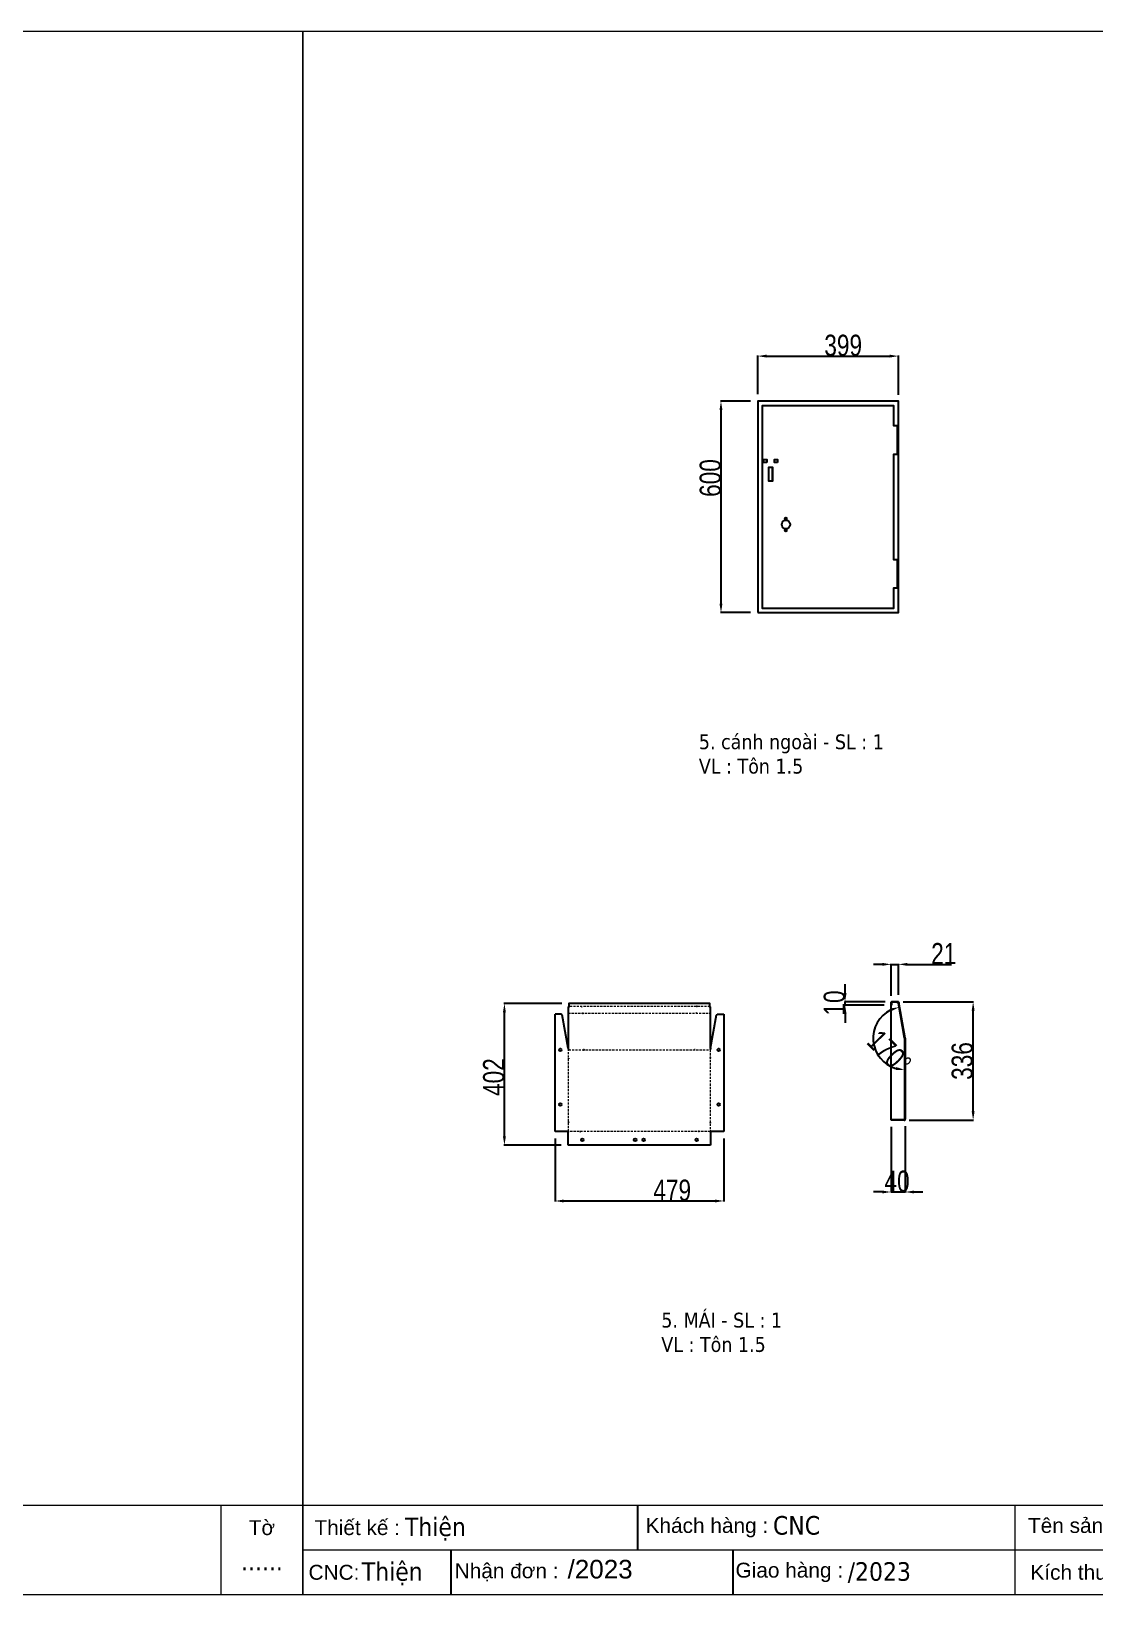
# Model space of a CAD drawing. Header units: inches. Extents: x 21 to 136330, y 8 to 58290.
# Drawn here: x 13712 to 16728, y 14680 to 19116 of the extents above; entities that cross this region are included whole.
import ezdxf
from ezdxf.enums import TextEntityAlignment as Align

# ---------------------------------------------------------------- set-up
doc = ezdxf.new("R2010")
doc.units = ezdxf.units.IN
doc.header["$MEASUREMENT"] = 0
doc.linetypes.add('HIDDEN', pattern=[9.525, 6.35, -3.175])
for name, color, linetype in [('0 KHUNG KT01', 7, 'Continuous'), ('@.0.DM. NÉT CHÍNH', 7, 'Continuous'), ('@.DM. NÉT CHÍNH', 7, 'Continuous'), ('@.DM. ĐIỂM DẤU', 1, 'Continuous')]:
    doc.layers.add(name, color=color, linetype=linetype)
doc.layers.add('0 TĂNG CỨNG', color=7, linetype='Continuous', lineweight=15)
doc.layers.add('@.0.DM. NÉT ĐỨT', color=8, linetype='HIDDEN', lineweight=9)
doc.layers.add('@.DM. KÍCH THƯỚC', color=8, linetype='Continuous', transparency=0.2)
doc.layers.add('@.DM. KÍCH THƯỚC @ 1', color=8, linetype='Continuous', transparency=0.2)
doc.styles.add('ARIAL', font='arial.ttf')
doc.styles.add('Note Text (ISO)', font='tahoma.ttf')
doc.styles.add('roman', font='roman.shx', dxfattribs={"width": 0.8})
doc.styles.add('Tahoma (Input Text)', font='tahoma.ttf')
doc.dimstyles.new('Kích thước Duy Mạnh', dxfattribs={"dimtxt": 30, "dimasz": 25, "dimexe": 1.25, "dimexo": 20, "dimtad": 1, "dimdec": 1, "dimtxsty": 'roman', "dimcen": 2.5, "dimclrd": 8, "dimclre": 8, "dimclrt": 2, "dimadec": 0, "dimazin": 0, "dimtfac": 1, "dimtdec": 1, "dimtix": 1, "dimtmove": 0, "dimatfit": 3, "dimfxl": 1, "dimtfillclr": 1, "dimarcsym": 0})

# ---------------------------------------------------------------- blocks, each defined once
blk = doc.blocks.new('*D1383')
at = {"layer": '@.DM. KÍCH THƯỚC', "color": 8, "lineweight": -2, "transparency": 16777216}
for p, q in [((15772, 18086.3), (15772, 18195.4)), ((16171, 18083.9), (16171, 18195.4))]:
    blk.add_line(p, q, dxfattribs=at)
at = {"layer": '@.DM. KÍCH THƯỚC', "lineweight": -2, "transparency": 16777216}
blk.add_line((15797, 18194.1), (16146, 18194.1), dxfattribs=at)
at = {"layer": '@.DM. KÍCH THƯỚC', "transparency": 16777216}
for points in [[(15797, 18198.3), (15797, 18190), (15772, 18194.1)], [(16146, 18198.3), (16146, 18190), (16171, 18194.1)]]:
    blk.add_solid(points, dxfattribs=at)
at = {"layer": 'Defpoints', "color": 0, "transparency": 16777216}
for p in [(16171, 18194.1), (15772, 18066.3), (16171, 18063.9)]:
    blk.add_point(p, dxfattribs=at)
at = {"layer": '@.DM. KÍCH THƯỚC', "color": 2, "transparency": 16777216, "insert": (15960.9, 18254.8), "char_height": 60, "attachment_point": 1, "style": 'roman'}
blk.add_mtext('399', dxfattribs=at)
blk = doc.blocks.new('*D1406')
at = {"layer": '@.DM. KÍCH THƯỚC', "color": 8, "lineweight": -2, "transparency": 16777216}
for p, q in [((15752, 18066.3), (15666.6, 18066.3)), ((15752, 17466.3), (15666.6, 17466.3))]:
    blk.add_line(p, q, dxfattribs=at)
at = {"layer": '@.DM. KÍCH THƯỚC', "lineweight": -2, "transparency": 16777216}
blk.add_line((15667.9, 18041.3), (15667.9, 17491.3), dxfattribs=at)
at = {"layer": '@.DM. KÍCH THƯỚC', "transparency": 16777216}
for points in [[(15663.7, 18041.3), (15672, 18041.3), (15667.9, 18066.3)], [(15663.7, 17491.3), (15672, 17491.3), (15667.9, 17466.3)]]:
    blk.add_solid(points, dxfattribs=at)
at = {"layer": 'Defpoints', "color": 0, "transparency": 16777216}
for p in [(15772, 18066.3), (15667.9, 17466.3), (15772, 17466.3)]:
    blk.add_point(p, dxfattribs=at)
at = {"layer": '@.DM. KÍCH THƯỚC', "color": 2, "transparency": 16777216, "insert": (15607.3, 17794.6), "char_height": 60, "attachment_point": 1, "rotation": 90, "style": 'roman'}
blk.add_mtext('600', dxfattribs=at)
blk = doc.blocks.new('*D1407')
at = {"layer": '@.DM. KÍCH THƯỚC', "color": 8, "lineweight": -2, "transparency": 16777216}
for p, q in [((15197.1, 15974.3), (15197.1, 15795.5)), ((15675.9, 15974.3), (15675.9, 15795.5))]:
    blk.add_line(p, q, dxfattribs=at)
at = {"layer": '@.DM. KÍCH THƯỚC', "lineweight": -2, "transparency": 16777216}
blk.add_line((15222.1, 15796.8), (15650.9, 15796.8), dxfattribs=at)
at = {"layer": '@.DM. KÍCH THƯỚC', "transparency": 16777216}
for points in [[(15222.1, 15800.9), (15222.1, 15792.6), (15197.1, 15796.8)], [(15650.9, 15800.9), (15650.9, 15792.6), (15675.9, 15796.8)]]:
    blk.add_solid(points, dxfattribs=at)
at = {"layer": 'Defpoints', "color": 0, "transparency": 16777216}
for p in [(15197.1, 15994.3), (15675.9, 15994.3), (15675.9, 15796.8)]:
    blk.add_point(p, dxfattribs=at)
at = {"layer": '@.DM. KÍCH THƯỚC', "color": 2, "transparency": 16777216, "insert": (15476, 15857.4), "char_height": 60, "attachment_point": 1, "style": 'roman'}
blk.add_mtext('479', dxfattribs=at)
blk = doc.blocks.new('*D1408')
at = {"layer": '@.DM. KÍCH THƯỚC', "color": 8, "lineweight": -2, "transparency": 16777216}
for p, q in [((15216.5, 16357.5), (15052.4, 16357.5)), ((15214.5, 15955.2), (15052.4, 15955.2))]:
    blk.add_line(p, q, dxfattribs=at)
at = {"layer": '@.DM. KÍCH THƯỚC', "lineweight": -2, "transparency": 16777216}
blk.add_line((15053.6, 15980.2), (15053.6, 16332.5), dxfattribs=at)
at = {"layer": '@.DM. KÍCH THƯỚC', "transparency": 16777216}
for points in [[(15049.5, 16332.5), (15057.8, 16332.5), (15053.6, 16357.5)], [(15049.5, 15980.2), (15057.8, 15980.2), (15053.6, 15955.2)]]:
    blk.add_solid(points, dxfattribs=at)
at = {"layer": 'Defpoints', "color": 0, "transparency": 16777216}
for p in [(15053.6, 16357.5), (15236.5, 16357.5), (15234.5, 15955.2)]:
    blk.add_point(p, dxfattribs=at)
at = {"layer": '@.DM. KÍCH THƯỚC', "color": 2, "transparency": 16777216, "insert": (14993, 16094.7), "char_height": 60, "attachment_point": 1, "rotation": 90, "style": 'roman'}
blk.add_mtext('402', dxfattribs=at)
blk = doc.blocks.new('*D1409')
at = {"layer": '@.DM. KÍCH THƯỚC', "color": 8, "lineweight": -2, "transparency": 16777216}
for p, q in [((16150.4, 16007.5), (16150.4, 15821)), ((16190.4, 16008.8), (16190.4, 15821))]:
    blk.add_line(p, q, dxfattribs=at)
at = {"layer": '@.DM. KÍCH THƯỚC', "lineweight": -2, "transparency": 16777216}
for p, q in [((16125.4, 15822.3), (16100.4, 15822.3)), ((16150.4, 15822.3), (16190.4, 15822.3)), ((16215.4, 15822.3), (16240.4, 15822.3))]:
    blk.add_line(p, q, dxfattribs=at)
at = {"layer": '@.DM. KÍCH THƯỚC', "transparency": 16777216}
for points in [[(16125.4, 15826.4), (16125.4, 15818.1), (16150.4, 15822.3)], [(16215.4, 15826.4), (16215.4, 15818.1), (16190.4, 15822.3)]]:
    blk.add_solid(points, dxfattribs=at)
at = {"layer": 'Defpoints', "color": 0, "transparency": 16777216}
for p in [(16150.4, 16027.5), (16190.4, 16028.8), (16190.4, 15822.3)]:
    blk.add_point(p, dxfattribs=at)
at = {"layer": '@.DM. KÍCH THƯỚC', "color": 2, "transparency": 16777216, "insert": (16131.6, 15882.9), "char_height": 60, "attachment_point": 1, "style": 'roman'}
blk.add_mtext('40', dxfattribs=at)
blk = doc.blocks.new('*D1410')
at = {"layer": '@.DM. KÍCH THƯỚC', "lineweight": -2, "transparency": 16777216}
for p, q in [((16019.8, 16387.2), (16019.8, 16412.2)), ((16019.8, 16352.2), (16019.8, 16362.2)), ((16019.8, 16327.2), (16019.8, 16302.2))]:
    blk.add_line(p, q, dxfattribs=at)
at = {"layer": '@.DM. KÍCH THƯỚC', "color": 8, "lineweight": -2, "transparency": 16777216}
for p, q in [((16133.5, 16362.2), (16018.6, 16362.2)), ((16130.5, 16352.2), (16018.6, 16352.2))]:
    blk.add_line(p, q, dxfattribs=at)
at = {"layer": '@.DM. KÍCH THƯỚC', "transparency": 16777216}
for points in [[(16015.7, 16387.2), (16024, 16387.2), (16019.8, 16362.2)], [(16015.7, 16327.2), (16024, 16327.2), (16019.8, 16352.2)]]:
    blk.add_solid(points, dxfattribs=at)
at = {"layer": 'Defpoints', "color": 0, "transparency": 16777216}
for p in [(16019.8, 16362.2), (16150.5, 16352.2), (16153.5, 16362.2)]:
    blk.add_point(p, dxfattribs=at)
at = {"layer": '@.DM. KÍCH THƯỚC', "color": 2, "transparency": 16777216, "insert": (15959.2, 16322.9), "char_height": 60, "attachment_point": 1, "rotation": 90, "style": 'roman'}
blk.add_mtext('10', dxfattribs=at)
blk = doc.blocks.new('*D1411')
at = {"layer": '@.DM. KÍCH THƯỚC', "lineweight": -2, "transparency": 16777216}
for p, q in [((16125.5, 16468.2), (16100.5, 16468.2)), ((16150.5, 16468.2), (16171.6, 16468.2)), ((16196.6, 16468.2), (16321.8, 16468.2))]:
    blk.add_line(p, q, dxfattribs=at)
at = {"layer": '@.DM. KÍCH THƯỚC', "color": 8, "lineweight": -2, "transparency": 16777216}
for p, q in [((16150.5, 16379.2), (16150.5, 16469.5)), ((16171.6, 16381.5), (16171.6, 16469.5))]:
    blk.add_line(p, q, dxfattribs=at)
at = {"layer": '@.DM. KÍCH THƯỚC', "transparency": 16777216}
for points in [[(16125.5, 16472.4), (16125.5, 16464), (16150.5, 16468.2)], [(16196.6, 16472.4), (16196.6, 16464), (16171.6, 16468.2)]]:
    blk.add_solid(points, dxfattribs=at)
at = {"layer": 'Defpoints', "color": 0, "transparency": 16777216}
for p in [(16171.6, 16468.2), (16150.5, 16359.2), (16171.6, 16361.5)]:
    blk.add_point(p, dxfattribs=at)
at = {"layer": '@.DM. KÍCH THƯỚC', "color": 2, "transparency": 16777216, "insert": (16264, 16528.8), "char_height": 60, "attachment_point": 1, "style": 'roman'}
blk.add_mtext('21', dxfattribs=at)
blk = doc.blocks.new('*D1412')
at = {"layer": '@.DM. KÍCH THƯỚC', "color": 8, "lineweight": -2, "transparency": 16777216}
for p, q in [((16185.4, 16278.5), (16173.1, 16348)), ((16188.9, 16048.8), (16188.9, 16170.3))]:
    blk.add_line(p, q, dxfattribs=at)
at = {"layer": '@.DM. KÍCH THƯỚC', "lineweight": -2, "transparency": 16777216}
blk.add_arc((16188.9, 16258.6), 89.5, 116.0493, 253.9507, dxfattribs=at)
at = {"layer": '@.DM. KÍCH THƯỚC', "transparency": 16777216}
for points in [[(16148.3, 16343), (16150.9, 16335.1), (16173.4, 16346.8)], [(16164.7, 16176.7), (16163.6, 16168.4), (16188.9, 16169.1)]]:
    blk.add_solid(points, dxfattribs=at)
at = {"layer": 'Defpoints', "color": 0, "transparency": 16777216}
for p in [(16106.7, 16294.1), (16188.9, 16258.8), (16188.9, 16258.6), (16188.9, 16028.8)]:
    blk.add_point(p, dxfattribs=at)
at = {"layer": '@.DM. KÍCH THƯỚC', "color": 2, "transparency": 16777216, "insert": (16120.3, 16287.4), "char_height": 60, "attachment_point": 1, "rotation": 314.386, "style": 'roman'}
blk.add_mtext('170°', dxfattribs=at)
blk = doc.blocks.new('*D1425')
at = {"layer": '@.DM. KÍCH THƯỚC', "color": 8, "lineweight": -2, "transparency": 16777216}
for p, q in [((16184.3, 16362.2), (16384.3, 16362.2)), ((16201.9, 16025.8), (16384.3, 16025.8))]:
    blk.add_line(p, q, dxfattribs=at)
at = {"layer": '@.DM. KÍCH THƯỚC', "lineweight": -2, "transparency": 16777216}
blk.add_line((16383, 16050.8), (16383, 16337.2), dxfattribs=at)
at = {"layer": '@.DM. KÍCH THƯỚC', "transparency": 16777216}
for points in [[(16378.9, 16337.2), (16387.2, 16337.2), (16383, 16362.2)], [(16378.9, 16050.8), (16387.2, 16050.8), (16383, 16025.8)]]:
    blk.add_solid(points, dxfattribs=at)
at = {"layer": 'Defpoints', "color": 0, "transparency": 16777216}
for p in [(16164.3, 16362.2), (16383, 16362.2), (16181.9, 16025.8)]:
    blk.add_point(p, dxfattribs=at)
at = {"layer": '@.DM. KÍCH THƯỚC', "color": 2, "transparency": 16777216, "insert": (16352.4, 16194), "char_height": 60, "attachment_point": 5, "rotation": 90, "style": 'roman'}
blk.add_mtext('336', dxfattribs=at)
blk = doc.blocks.new('KHUNG KT1')
at = {"color": 7}
for p, q in [((7128, -4752), (0, -4752)), ((2294.1, -4752), (2294.1, -5040)), ((4052.8, -4752), (4052.8, -5040)), ((4868.8, -4752), (4868.8, -5040)), ((6864, -4752), (6864, -5040)), ((5128.7, -4812), (5128.7, -4980)), ((4848, -4896), (0, -4896))]:
    blk.add_line(p, q, dxfattribs=at)
blk.add_lwpolyline([(0, 0), (7128, 0), (7128, -5040), (0, -5040)], close=True, dxfattribs=at)
at = {"layer": '0 KHUNG KT01'}
for p, q in [((1077.9, -4752), (1077.9, -4896)), ((476.3, -4896), (476.3, -5040)), ((1385.1, -4896), (1385.1, -5040))]:
    blk.add_line(p, q, dxfattribs=at)
at = {"color": 2, "char_height": 48, "style": 'ARIAL'}
for s, insert, width, attachment_point in [('  Tên sản phẩm :', (2299.1, -4824), 2202.321, 4), ('  Số lượng :', (4052.8, -4824), 2202.321, 4), ('  Thiết kế :', (0, -4824), 2202.321, 4), ('  Khách hàng :', (1066.9, -4824), 2202.321, 4), ('cái', (4695, -4824), 2202.321, 4), ('Thông\\Ptin :', (4998.8, -4896), 259.945, 5), ('Tờ', (6996, -4824), 264, 5), ('  Nhận đơn :', (451.9, -4968), 2202.321, 4), ('  Giao hàng :', (1356.7, -4968), 2202.321, 4), ('  Loại tôn :', (4052.8, -4968), 2202.321, 4), ('CNC:', (18.2, -4968), 2202.321, 4), ('  Kích thước :', (2307, -4968), 2202.321, 4), ('mm', (3729.5, -4968), 2202.321, 4), ('mm', (4669.3, -4968), 2202.321, 4)]:
    blk.add_mtext(s, dxfattribs=dict(at, insert=insert, width=width, attachment_point=attachment_point))
at = {"color": 1, "style": 'Tahoma (Input Text)', "flags": 8}
for tag, p in [('#03', (1514.7, -4846.3)), ('#01', (328.9, -4851.1)), ('#05', (2819, -4851.1)), ('#07', (4424, -4851.1)), ('#09', (5172.9, -4851.1)), ('#02', (189.8, -4995.1)), ('#04', (1755.3, -4995.1)), ('#06', (2727.8, -4995.1)), ('#08', (4382.7, -4995.1)), ('#10', (5172.9, -4995.1))]:
    blk.add_attdef(tag, p, '', height=60, dxfattribs=at)
blk.add_attdef('#11', text='', height=60, dxfattribs=at).set_placement((6996, -4961.6), align=Align.CENTER)
at = {"layer": '0 TĂNG CỨNG', "color": 1, "style": 'ARIAL'}
blk.add_attdef('#12', (852.8, -4987.6), '', height=60, dxfattribs=at)

msp = doc.modelspace()

# ---------------------------------------------------------------- linework, layer by layer
at = {"layer": '@.0.DM. NÉT CHÍNH'}
for p, q in [((15215.8424, 16327.3228), (15197.1493, 16327.3228)), ((15197.1493, 15994.318), (15197.1493, 16327.3228)), ((15215.8424, 16325.3228), (15215.8424, 16327.3228)), ((15657.242, 16325.3228), (15657.242, 16327.3228)), ((15657.242, 16327.3228), (15675.9351, 16327.3228)), ((15675.9351, 16327.3228), (15675.9351, 15994.318)), ((16150.4093, 16027.4525), (16150.4093, 16360.4573)), ((16169.1024, 16360.4573), (16150.4093, 16360.4573)), ((16150.4763, 16359.1573), (16150.4763, 16352.1573)), ((16151.9763, 16352.1573), (16150.4763, 16352.1573)), ((16151.9763, 16352.1573), (16151.9763, 16359.1573)), ((16153.4763, 16362.1573), (16153.4863, 16362.1573)), ((16153.4863, 16360.6573), (16153.4763, 16360.6573)), ((16153.4863, 16362.1573), (16153.4863, 16360.6573)), ((16169.659, 16362.1573), (16153.4863, 16362.1573)), ((16169.659, 16360.6573), (16153.4863, 16360.6573)), ((16169.1024, 16358.4573), (16169.1024, 16360.4573)), ((16169.1024, 16358.4573), (16171.1024, 16358.4573)), ((16169.659, 16360.6573), (16169.659, 16362.1573)), ((16188.7294, 16258.4901), (16171.1024, 16358.4573)), ((16172.6134, 16359.6783), (16171.1362, 16359.4178)), ((16188.8865, 16258.7505), (16171.1362, 16359.4178)), ((16190.3637, 16259.011), (16172.6134, 16359.6783)), ((15217.8424, 16325.3228), (15215.8424, 16325.3228)), ((15234.5422, 16230.6135), (15217.8424, 16325.3228)), ((15638.5422, 16230.6135), (15655.242, 16325.3228)), ((15655.242, 16325.3228), (15657.242, 16325.3228)), ((16188.7294, 16258.4901), (16187.4093, 16258.4901)), ((16188.9093, 16258.4901), (16188.7294, 16258.4901)), ((16188.8865, 16258.7505), (16190.3637, 16259.011)), ((16188.9325, 16258.4901), (16188.9093, 16258.4901)), ((16188.9093, 16028.7525), (16188.9093, 16258.4901)), ((16190.0074, 16258.4901), (16188.9325, 16258.4901)), ((16190.4093, 16258.4901), (16190.0074, 16258.4901)), ((16190.4093, 16258.4901), (16190.4093, 16028.7525)), ((16187.4093, 16027.4525), (16150.4093, 16027.4525)), ((16150.4093, 16025.7525), (16150.4093, 16027.2525)), ((16150.4093, 16027.2525), (16187.4093, 16027.2525)), ((16187.4093, 16025.7525), (16150.4093, 16025.7525)), ((16187.4093, 16028.7525), (16188.9093, 16028.7525)), ((16187.4093, 16027.4525), (16187.4093, 16028.7525)), ((16187.4093, 16027.2525), (16187.4093, 16025.7525)), ((16188.9093, 16028.7525), (16190.4093, 16028.7525)), ((15233.2386, 15994.318), (15197.1493, 15994.318)), ((15234.5422, 15955.2251), (15234.5422, 15993.0144)), ((15638.5422, 15993.0144), (15638.5422, 15955.2251)), ((15675.9351, 15994.318), (15639.8457, 15994.318)), ((15638.5422, 15955.2251), (15234.5422, 15955.2251))]:
    msp.add_line(p, q, dxfattribs=at)
at = {"layer": '@.0.DM. NÉT CHÍNH', "color": 0}
for points in [[(15771.9988, 17466.3137), (16170.9988, 17466.3137), (16170.9988, 18066.3137), (15771.9988, 18066.3137)], [(16168.5988, 17616.3137), (16157.9988, 17616.3137), (16157.9988, 17916.3137), (16168.5988, 17916.3137), (16168.5988, 17996.3137), (16157.9988, 17996.3137), (16157.9988, 18053.3137), (15784.9988, 18053.3137), (15784.9988, 17479.3137), (16157.9988, 17479.3137), (16157.9988, 17536.3137), (16168.5988, 17536.3137)]]:
    msp.add_lwpolyline(points, close=True, dxfattribs=at)
at = {"layer": '@.0.DM. NÉT CHÍNH', "color": 2}
for points in [[(15797.4587, 17891.8137), (15788.4587, 17891.8137), (15788.4587, 17900.8137), (15797.4587, 17900.8137)], [(15813.4587, 17839.3137), (15803.4587, 17839.3137), (15803.4587, 17879.3137), (15813.4587, 17879.3137)], [(15828.4587, 17891.8137), (15819.4587, 17891.8137), (15819.4587, 17900.8137), (15828.4587, 17900.8137)]]:
    msp.add_lwpolyline(points, close=True, dxfattribs=at)
at = {"layer": '@.0.DM. NÉT CHÍNH'}
msp.add_lwpolyline([(15803.2087, 17879.3137), (15813.6947, 17879.3137), (15813.6947, 17839.1468), (15803.2087, 17839.1468)], close=True, dxfattribs=at)
at = {"layer": '@.0.DM. NÉT CHÍNH', "color": 0}
for centre, radius in [((15851.9988, 17716.3137), 12), ((15851.9988, 17733.3137), 3), ((15851.9988, 17699.3137), 3)]:
    msp.add_circle(centre, radius, dxfattribs=at)
at = {"layer": '@.0.DM. NÉT CHÍNH'}
for centre, radius, start, end in [((16153.4763, 16359.1573), 3, 154.3207114, 180), ((16153.4763, 16359.1573), 3, 150, 154.3207114), ((16153.4763, 16359.1573), 3, 90, 150), ((16153.4763, 16359.1573), 1.5, 119.9264349, 180), ((16153.4763, 16359.1573), 1.5, 90, 119.9264349), ((16187.4093, 16028.7525), 1.5, 270, 0), ((16187.4093, 16028.7525), 3, 270, 300), ((16187.4093, 16028.7525), 3, 300, 0), ((15234.5422, 15994.318), 1.3035, 270, 180), ((15638.5422, 15994.318), 1.3035, 0, 270)]:
    msp.add_arc(centre, radius, start, end, dxfattribs=at)
for points, knots in [([(15638.5422, 16230.6135), (15638.5422, 16264.0653), (15638.5422, 16297.517), (15638.5422, 16330.9687), (15638.5422, 16336.3596), (15638.5422, 16341.7505), (15638.5422, 16347.1414), (15637.8755, 16347.1414), (15637.2088, 16347.1414), (15636.5422, 16347.1414), (15636.5422, 16350.609), (15636.5422, 16354.0766), (15636.5422, 16357.5443), (15436.5422, 16357.5443), (15436.5422, 16357.5443), (15236.5422, 16357.5443), (15236.5422, 16354.0766), (15236.5422, 16350.609), (15236.5422, 16347.1414), (15235.8755, 16347.1414), (15235.2088, 16347.1414), (15234.5422, 16347.1414), (15234.5422, 16341.7505), (15234.5422, 16336.3596), (15234.5422, 16330.9687), (15234.5422, 16297.517), (15234.5422, 16264.0653), (15234.5422, 16230.6135)], [0, 0, 0, 0, 6.205216638, 6.205216638, 6.205216638, 7.205216638, 7.205216638, 7.205216638, 8.205216638, 8.205216638, 8.205216638, 9.205216638, 9.205216638, 9.205216638, 10.205216638, 10.205216638, 10.205216638, 11.205216638, 11.205216638, 11.205216638, 12.205216638, 12.205216638, 12.205216638, 13.205216638, 13.205216638, 13.205216638, 19.410433275, 19.410433275, 19.410433275, 19.410433275]), ([(16171.5873, 16361.4555), (16171.7395, 16361.3257), (16171.879, 16361.1848), (16172.0027, 16361.0301), (16172.3237, 16360.6283), (16172.5303, 16360.1496), (16172.6134, 16359.6783)], [-0.5012748049, -0.5012748049, -0.5012748049, -0.5012748049, -0.3619117205, -0.3619117205, -0.3619117205, 0, 0, 0, 0])]:
    msp.add_open_spline(points, degree=3, knots=knots, dxfattribs=at)
for points in [[(16171.5873, 16361.4555), (16171.048, 16361.908), (16170.3448, 16362.1573), (16169.659, 16362.1573)], [(16169.659, 16360.6573), (16170.0019, 16360.6573), (16170.3535, 16360.5326), (16170.6231, 16360.3064)], [(16171.1362, 16359.4178), (16171.0786, 16359.7442), (16170.8892, 16360.0721), (16170.6231, 16360.3064)], [(16188.8921, 16258.7168), (16188.8904, 16258.728), (16188.8885, 16258.7393), (16188.8865, 16258.7505)], [(16188.9093, 16258.4901), (16188.9093, 16258.5659), (16188.9036, 16258.6418), (16188.8921, 16258.7168)], [(16190.3637, 16259.011), (16190.3941, 16258.8391), (16190.4093, 16258.6646), (16190.4093, 16258.4901)]]:
    msp.add_open_spline(points, degree=3, dxfattribs=at)
at = {"layer": '@.0.DM. NÉT ĐỨT'}
msp.add_line((15636.5422, 16348.8478), (15236.5422, 16348.8478), dxfattribs=at)
msp.add_lwpolyline([(15637.2386, 16225.544), (15637.2386, 15993.9215), (15235.8457, 15993.9215), (15235.8457, 16225.544)], close=True, dxfattribs=at)
msp.add_open_spline([(15234.2733, 16329.4607), (15435.7859, 16329.4607), (15437.2984, 16329.4607), (15638.811, 16329.4607)], degree=3, dxfattribs=at)
at = {"layer": '@.DM. NÉT CHÍNH'}
for p, q in [((15234.5422, 16230.6135), (15235.8457, 16225.544)), ((15638.5422, 16230.6135), (15637.2386, 16225.544))]:
    msp.add_line(p, q, dxfattribs=at)
for centre in [(15212.1493, 16225.544), (15660.9351, 16225.544), (15212.1493, 16070.544), (15660.9351, 16070.544), (15274.5422, 15970.2251), (15424.5422, 15970.2251), (15448.5422, 15970.2251), (15598.5422, 15970.2251)]:
    msp.add_circle(centre, 3.5, dxfattribs=at)
at = {"layer": '@.DM. ĐIỂM DẤU'}
for p, q in [((15272.5148, 16348.8478), (15274.5148, 16348.8478)), ((15274.9991, 16329.4607), (15276.9991, 16329.4607)), ((15598.0852, 16329.4607), (15596.0852, 16329.4607)), ((15600.5695, 16348.8478), (15598.5695, 16348.8478)), ((15235.8457, 16201.9201), (15235.8457, 16199.9201)), ((15594.9792, 16225.544), (15592.9792, 16225.544)), ((15637.2386, 16204.1106), (15637.2386, 16202.1106)), ((15235.8457, 16021.3391), (15235.8457, 16019.3391)), ((15637.2386, 16019.6539), (15637.2386, 16017.6539)), ((15267.2326, 15993.9215), (15269.2326, 15993.9215)), ((15605.8518, 15993.9215), (15603.8518, 15993.9215))]:
    msp.add_line(p, q, dxfattribs=at)
msp.add_lwpolyline([(15278.1051, 16225.544), (15280.1051, 16225.544)], close=True, dxfattribs=at)

# ---------------------------------------------------------------- block references
at = {"layer": '0 TĂNG CỨNG', "color": 1}
ref = msp.add_blockref('KHUNG KT1', (8207.9315, 19115.7969), dxfattribs=dict(at, xscale=0.8802084669719292, yscale=0.8802084669719292, zscale=0.8802084669719292))
ref.add_attrib('#12', '/2023', (8958.6169, 14725.6643), dxfattribs={"color": 1, "height": 52.81251, "style": 'ARIAL'})
ref.add_attrib('#01', 'Thiện', (8497.4571, 14845.8524), dxfattribs={"layer": '0', "color": 1, "height": 52.81251, "style": 'Tahoma (Input Text)'})
ref.add_attrib('#03', 'CNC', (9541.1994, 14850.0217), dxfattribs={"layer": '0', "color": 1, "height": 52.81251, "style": 'Tahoma (Input Text)'})
ref.add_attrib('#04', '/2023', (9752.964, 14719.1024), dxfattribs={"layer": '0', "color": 1, "height": 52.81251, "style": 'Tahoma (Input Text)'})
ref.add_attrib('#05', 'Tủ TĐ-DK', (10689.2472, 14845.8524), dxfattribs={"layer": '0', "color": 1, "height": 52.81251, "style": 'Tahoma (Input Text)'})
ref.add_attrib('#06', '700X400X300', (10609.0013, 14719.1024), dxfattribs={"layer": '0', "color": 1, "height": 52.812508, "style": 'Tahoma (Input Text)'})
ref.add_attrib('#07', '01', (12101.9868, 14845.8524), dxfattribs={"layer": '0', "color": 1, "height": 52.81251, "style": 'Tahoma (Input Text)'})
ref.add_attrib('#08', '1.5', (12065.5805, 14719.1024), dxfattribs={"layer": '0', "color": 1, "height": 52.81251, "style": 'Tahoma (Input Text)'})
ref.add_attrib('#10', 'Sơn tĩnh điện RL7032', (12761.1619, 14719.1024), dxfattribs={"layer": '0', "color": 1, "height": 52.812508, "style": 'Tahoma (Input Text)'})
ref.add_attrib('#09', 'Tủ điện ngoài tr?i , 2 lớp cánh', (12761.1619, 14845.8524), dxfattribs={"layer": '0', "color": 1, "height": 52.812508, "style": 'Tahoma (Input Text)'})
ref.add_attrib('#11', '......', dxfattribs={"layer": '0', "color": 1, "height": 52.81251, "style": 'Tahoma (Input Text)'}).set_placement((14365.8556, 14748.5241), align=Align.CENTER)
ref.add_attrib('#02', 'Thiện', (8374.9829, 14719.1024), dxfattribs={"layer": '0', "color": 1, "height": 52.81251, "style": 'Tahoma (Input Text)'})
ref = msp.add_blockref('KHUNG KT1', (14482.0575, 19115.7969), dxfattribs=dict(at, xscale=0.8802084669719292, yscale=0.8802084669719292, zscale=0.8802084669719292))
ref.add_attrib('#12', '/2023', (15232.7429, 14725.6643), dxfattribs={"color": 1, "height": 52.81251, "style": 'ARIAL'})
ref.add_attrib('#01', 'Thiện', (14771.583, 14845.8524), dxfattribs={"layer": '0', "color": 1, "height": 52.81251, "style": 'Tahoma (Input Text)'})
ref.add_attrib('#03', 'CNC', (15815.3254, 14850.0217), dxfattribs={"layer": '0', "color": 1, "height": 52.81251, "style": 'Tahoma (Input Text)'})
ref.add_attrib('#04', '/2023', (16027.09, 14719.1024), dxfattribs={"layer": '0', "color": 1, "height": 52.81251, "style": 'Tahoma (Input Text)'})
ref.add_attrib('#05', 'Tủ TĐ-DK', (16963.3731, 14845.8524), dxfattribs={"layer": '0', "color": 1, "height": 52.81251, "style": 'Tahoma (Input Text)'})
ref.add_attrib('#06', '700X400X300', (16883.1273, 14719.1024), dxfattribs={"layer": '0', "color": 1, "height": 52.812508, "style": 'Tahoma (Input Text)'})
ref.add_attrib('#07', '01', (18376.1128, 14845.8524), dxfattribs={"layer": '0', "color": 1, "height": 52.81251, "style": 'Tahoma (Input Text)'})
ref.add_attrib('#08', '1.5', (18339.7065, 14719.1024), dxfattribs={"layer": '0', "color": 1, "height": 52.81251, "style": 'Tahoma (Input Text)'})
ref.add_attrib('#10', 'Sơn tĩnh điện RL7032', (19035.2878, 14719.1024), dxfattribs={"layer": '0', "color": 1, "height": 52.812508, "style": 'Tahoma (Input Text)'})
ref.add_attrib('#09', 'Tủ điện ngoài tr?i , 2 lớp cánh', (19035.2878, 14845.8524), dxfattribs={"layer": '0', "color": 1, "height": 52.812508, "style": 'Tahoma (Input Text)'})
ref.add_attrib('#11', '......', dxfattribs={"layer": '0', "color": 1, "height": 52.81251, "style": 'Tahoma (Input Text)'}).set_placement((20639.9816, 14748.5241), align=Align.CENTER)
ref.add_attrib('#02', 'Thiện', (14649.1089, 14719.1024), dxfattribs={"layer": '0', "color": 1, "height": 52.81251, "style": 'Tahoma (Input Text)'})

# ---------------------------------------------------------------- texts
at = {"layer": '@.0.DM. NÉT CHÍNH', "color": 2, "char_height": 41.999999, "width": 551.411705, "attachment_point": 1, "line_spacing_factor": 0.987884, "style": 'Note Text (ISO)'}
for s, insert in [('5. cánh ngoài - SL : 1\\PVL : Tôn 1.5', (15605.0962, 17120.7214)), ('5. MÁI - SL : 1\\PVL : Tôn 1.5', (15498.6069, 15479.7383))]:
    msp.add_mtext(s, dxfattribs=dict(at, insert=insert))

# ---------------------------------------------------------------- dimensions: what is measured, and where the dimension line sits
at = {"layer": '@.DM. KÍCH THƯỚC @ 1', "color": 0}
for base, p1, p2, override, picture, middle in [((16170.9988, 18194.1471), (15771.9988, 18066.3277), (16170.9988, 18063.9137), {"dimscale": 1, "dimtxt": 60, "dimdec": 0, "dimclrd": 256, "dimtdec": 0, "dimtix": 1, "dimtofl": 0, "dimtmove": 0, "dimatfit": 1}, '*D1383', (16021.4988, 18194.1471)), ((16190.4093, 15822.251), (16150.4093, 16027.4525), (16190.4093, 16028.7525), {"dimscale": 1, "dimtxt": 60, "dimdec": 0, "dimclrd": 256, "dimtdec": 0, "dimtix": 1, "dimtofl": 1, "dimtmove": 0, "dimatfit": 1}, '*D1409', (16170.4093, 15822.251)), ((15675.9351, 15796.7754), (15197.1493, 15994.318), (15675.9351, 15994.318), {"dimscale": 1, "dimtxt": 60, "dimdec": 0, "dimclrd": 256, "dimtdec": 0, "dimtix": 1, "dimtofl": 0, "dimtmove": 0, "dimatfit": 1}, '*D1407', (15536.5422, 15796.7754))]:
    dim = msp.add_linear_dim(base=base, p1=p1, p2=p2, dimstyle='Kích thước Duy Mạnh', override=override, dxfattribs=at)
    dim.commit()
    dim.dimension.update_dxf_attribs({"geometry": picture, "text_midpoint": middle, "dimtype": 128})
for base, p1, p2, angle, override, picture, middle in [((15667.8774, 17466.3277), (15771.9988, 18066.3277), (15771.9988, 17466.3277), 270, {"dimscale": 1, "dimtxt": 60, "dimdec": 0, "dimclrd": 256, "dimtdec": 0, "dimtix": 1, "dimtofl": 0, "dimtmove": 0, "dimatfit": 1}, '*D1406', (15667.8774, 17856.3277)), ((16171.5873, 16468.2153), (16150.4763, 16359.1573), (16171.5873, 16361.4555), 180, {"dimscale": 1, "dimtxt": 60, "dimdec": 0, "dimclrd": 256, "dimtdec": 0, "dimtix": 1, "dimtofl": 1, "dimtmove": 0, "dimatfit": 1}, '*D1411', (16292.5883, 16468.2153)), ((16019.8218, 16362.1573), (16150.4763, 16352.1573), (16153.4863, 16362.1573), 90, {"dimscale": 1, "dimtxt": 60, "dimdec": 0, "dimclrd": 256, "dimtdec": 0, "dimtix": 1, "dimtofl": 1, "dimtmove": 0, "dimatfit": 1}, '*D1410', (16019.8218, 16357.1573)), ((15053.6481, 16357.5443), (15234.5422, 15955.2251), (15236.5422, 16357.5443), 90, {"dimscale": 1, "dimtxt": 60, "dimdec": 0, "dimclrd": 256, "dimtdec": 0, "dimtix": 1, "dimtofl": 0, "dimtmove": 0, "dimatfit": 1}, '*D1408', (15053.6481, 16156.3847))]:
    dim = msp.add_linear_dim(base=base, p1=p1, p2=p2, angle=angle, dimstyle='Kích thước Duy Mạnh', override=override, dxfattribs=at)
    dim.commit()
    dim.dimension.update_dxf_attribs({"geometry": picture, "text_midpoint": middle, "dimtype": 128})
dim = msp.add_angular_dim_3p(base=(16106.6901, 16294.0872), center=(16188.9093, 16258.6213), p1=(16188.8833, 16258.769), p2=(16188.9093, 16028.7525), dimstyle='Kích thước Duy Mạnh', override={"dimscale": 1, "dimtxt": 60, "dimclrd": 256, "dimtix": 1, "dimtofl": 0, "dimtmove": 0, "dimatfit": 1}, dxfattribs=at)
dim.commit()
dim.dimension.update_dxf_attribs({"geometry": '*D1412', "text_midpoint": (16124.9184, 16195.9875), "dimtype": 133})
dim = msp.add_linear_dim(base=(16383.0448, 16362.1573), p1=(16181.9032, 16025.7525), p2=(16164.3069, 16362.1573), angle=90, dimstyle='Kích thước Duy Mạnh', override={"dimscale": 1, "dimtxt": 60, "dimdec": 0, "dimclrd": 256, "dimtdec": 0, "dimtix": 1, "dimtofl": 1, "dimtmove": 0, "dimatfit": 3}, dxfattribs=at)
dim.commit()
dim.dimension.update_dxf_attribs({"geometry": '*D1425', "text_midpoint": (16352.4198, 16193.9549)})

doc.saveas('drawing.dxf')
